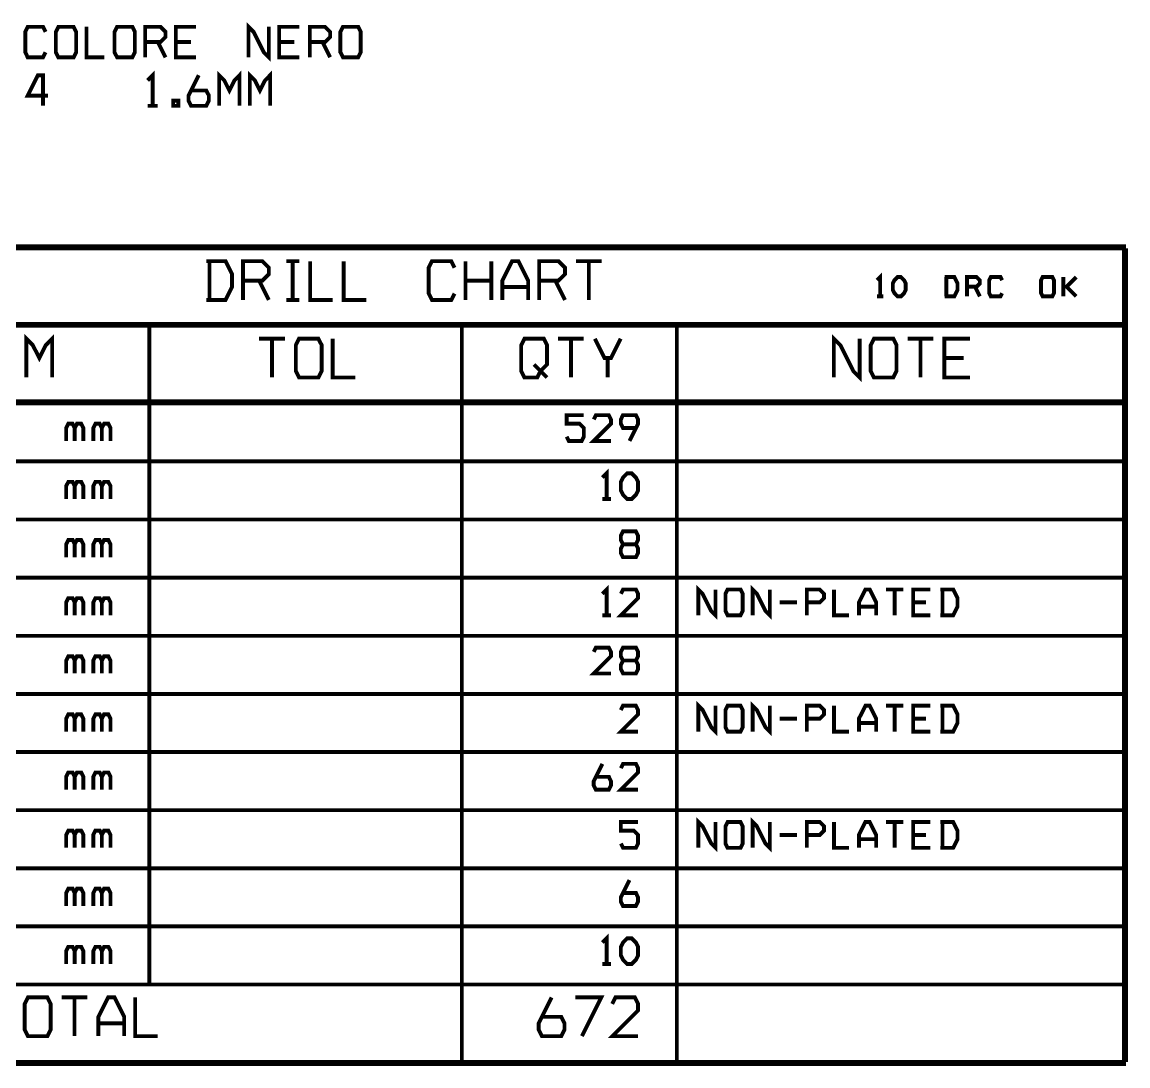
# Model space of a CAD drawing. Extents: x -5 to 157, y -120 to 103.
# Drawn here: x 84.6 to 157.1, y -120.3 to -51.8 of the extents above; entities that cross this region are included whole.
import ezdxf

# ---------------------------------------------------------------- set-up
doc = ezdxf.new("R2010")
doc.units = 0
doc.header["$MEASUREMENT"] = 0
doc.layers.add('22-304-2_DRD', color=7, linetype='CONTINUOUS')

msp = doc.modelspace()

# ---------------------------------------------------------------- linework, layer by layer
at = {"layer": '22-304-2_DRD', "const_width": 0.254}
for points in [[(86.14664, -53.82514), (85.979, -54.15788), (84.97824, -54.15788), (84.81314, -53.82514), (84.81314, -52.49164), (84.97824, -52.15636), (85.979, -52.15636), (86.14664, -52.49164)], [(86.98738, -54.15788), (86.81974, -53.82514), (86.81974, -52.49164), (86.98738, -52.15636), (87.9856, -52.15636), (88.15324, -52.49164), (88.15324, -53.82514), (87.9856, -54.15788), (86.98738, -54.15788)], [(89.99474, -54.15788), (88.82888, -54.15788), (88.82888, -52.15636)], [(90.83548, -54.15788), (90.66784, -53.82514), (90.66784, -52.49164), (90.83548, -52.15636), (91.83624, -52.15636), (92.00134, -52.49164), (92.00134, -53.82514), (91.83624, -54.15788), (90.83548, -54.15788)], [(92.67698, -53.15712), (93.67774, -53.15712), (94.01048, -52.82438), (94.01048, -52.49164), (93.67774, -52.15636), (92.67698, -52.15636), (92.67698, -54.15788)], [(96.01708, -54.15788), (94.68358, -54.15788), (94.68358, -52.15636), (96.01708, -52.15636)], [(100.78466, -52.15636), (100.78466, -54.15788), (100.45192, -53.82514), (99.7839, -52.49164), (99.45116, -52.15636), (99.45116, -54.15788)], [(102.79126, -54.15788), (101.45776, -54.15788), (101.45776, -52.15636), (102.79126, -52.15636)], [(103.4669, -53.15712), (104.46766, -53.15712), (104.8004, -52.82438), (104.8004, -52.49164), (104.46766, -52.15636), (103.4669, -52.15636), (103.4669, -54.15788)], [(105.64114, -54.15788), (105.4735, -53.82514), (105.4735, -52.49164), (105.64114, -52.15636), (106.6419, -52.15636), (106.807, -52.49164), (106.807, -53.82514), (106.6419, -54.15788), (105.64114, -54.15788)], [(93.5101, -53.15712), (94.01048, -54.15788)], [(95.68434, -53.15712), (94.68358, -53.15712)], [(102.45852, -53.15712), (101.45776, -53.15712)], [(104.30002, -53.15712), (104.8004, -54.15788)], [(93.16974, -57.33288), (93.16974, -55.33136), (92.837, -55.66664)], [(98.85934, -57.33288), (98.85934, -55.33136), (98.5266, -55.66664), (98.19386, -56.33212), (97.86112, -55.66664), (97.52584, -55.33136), (97.52584, -57.33288)], [(100.86848, -57.33288), (100.86848, -55.33136), (100.53574, -55.66664), (100.20046, -56.33212), (99.86772, -55.66664), (99.53498, -55.33136), (99.53498, -57.33288)], [(86.31174, -56.66486), (84.97824, -56.66486), (85.64626, -55.33136), (85.979, -55.33136), (85.979, -57.33288)], [(95.68434, -56.33212), (96.6851, -56.33212), (96.85274, -56.66486), (96.85274, -57.00014), (96.6851, -57.33288), (95.68434, -57.33288), (95.51924, -57.00014), (95.51924, -56.66486), (96.18472, -55.33136)], [(93.50248, -57.33288), (92.837, -57.33288)], [(94.51086, -57.33288), (94.8436, -57.33288), (94.8436, -57.00014), (94.51086, -57.00014), (94.51086, -57.33288)], [(156.972, -66.548), (62.103, -66.548)], [(156.845, -66.675), (62.23, -66.675)], [(156.845, -120.015), (156.845, -66.675)], [(156.972, -120.015), (156.972, -66.675)], [(96.67748, -70.06082), (97.94748, -70.06082), (98.37166, -69.215), (98.37166, -68.36918), (97.94748, -67.52082), (96.67748, -67.52082)], [(96.89084, -70.06082), (96.89084, -67.52082)], [(99.09048, -68.79082), (100.36048, -68.79082), (100.78466, -68.36918), (100.78466, -67.945), (100.36048, -67.52082), (99.09048, -67.52082), (99.09048, -70.06082)], [(102.77348, -67.52082), (101.92766, -67.52082)], [(102.35184, -70.06082), (102.35184, -67.52082)], [(104.97566, -70.06082), (103.49484, -70.06082), (103.49484, -67.52082)], [(107.17784, -70.06082), (105.69448, -70.06082), (105.69448, -67.52082)], [(112.95634, -69.63918), (112.74298, -70.06082), (111.47298, -70.06082), (111.26216, -69.63918), (111.26216, -67.945), (111.47298, -67.52082), (112.74298, -67.52082), (112.95634, -67.945)], [(113.67516, -70.06082), (113.67516, -67.52082)], [(115.36934, -70.06082), (115.36934, -67.52082)], [(117.78234, -70.06082), (117.78234, -68.79082), (117.14734, -67.52082), (116.72316, -67.52082), (116.08816, -68.79082), (116.08816, -70.06082)], [(118.50116, -68.79082), (119.77116, -68.79082), (120.19534, -68.36918), (120.19534, -67.945), (119.77116, -67.52082), (118.50116, -67.52082), (118.50116, -70.06082)], [(122.60834, -67.52082), (120.91416, -67.52082)], [(121.75998, -70.06082), (121.75998, -67.52082)], [(100.14966, -68.79082), (100.78466, -70.06082)], [(115.36934, -68.79082), (113.67516, -68.79082)], [(119.56034, -68.79082), (120.19534, -70.06082)], [(140.86332, -69.82968), (140.86332, -68.55968), (140.6525, -68.7705)], [(142.00632, -69.82968), (141.7955, -69.61632), (141.68882, -69.4055), (141.68882, -68.98132), (141.7955, -68.7705), (142.00632, -68.55968), (142.21968, -68.55968), (142.4305, -68.7705), (142.53718, -68.98132), (142.53718, -69.4055), (142.4305, -69.61632), (142.21968, -69.82968), (142.00632, -69.82968)], [(145.08734, -69.82968), (145.72234, -69.82968), (145.93316, -69.4055), (145.93316, -68.98132), (145.72234, -68.55968), (145.08734, -68.55968)], [(145.19148, -69.82968), (145.19148, -68.55968)], [(146.54784, -69.19468), (147.18284, -69.19468), (147.39366, -68.98132), (147.39366, -68.7705), (147.18284, -68.55968), (146.54784, -68.55968), (146.54784, -69.82968)], [(148.85416, -69.61632), (148.74748, -69.82968), (148.11248, -69.82968), (148.00834, -69.61632), (148.00834, -68.7705), (148.11248, -68.55968), (148.74748, -68.55968), (148.85416, -68.7705)], [(151.511, -69.82968), (151.40432, -69.61632), (151.40432, -68.7705), (151.511, -68.55968), (152.146, -68.55968), (152.25268, -68.7705), (152.25268, -69.61632), (152.146, -69.82968), (151.511, -69.82968)], [(152.86482, -68.55968), (152.86482, -69.82968)], [(153.71318, -69.82968), (153.07818, -69.19468), (153.71318, -68.55968)], [(117.78234, -69.215), (116.08816, -69.215)], [(147.07616, -69.19468), (147.39366, -69.82968)], [(102.77348, -70.06082), (101.92766, -70.06082)], [(141.07668, -69.82968), (140.6525, -69.82968)], [(156.845, -71.628), (62.23, -71.628)], [(156.845, -71.755), (62.23, -71.755)], [(92.94368, -114.935), (92.94368, -71.755)], [(113.43132, -120.015), (113.43132, -71.755)], [(127.52832, -120.015), (127.52832, -71.755)], [(86.58098, -75.14082), (86.58098, -72.60082), (86.15934, -73.025), (85.73516, -73.87082), (85.31098, -73.025), (84.88934, -72.60082), (84.88934, -75.14082)], [(101.83368, -72.60082), (100.1395, -72.60082)], [(100.98532, -75.14082), (100.98532, -72.60082)], [(102.76332, -75.14082), (102.5525, -74.71918), (102.5525, -73.025), (102.76332, -72.60082), (104.03332, -72.60082), (104.24668, -73.025), (104.24668, -74.71918), (104.03332, -75.14082), (102.76332, -75.14082)], [(106.44632, -75.14082), (104.9655, -75.14082), (104.9655, -72.60082)], [(117.32768, -74.71918), (117.5385, -75.14082), (118.38432, -75.14082), (118.59768, -74.71918), (119.01932, -74.295), (119.01932, -73.025), (118.8085, -72.60082), (117.5385, -72.60082), (117.32768, -73.025), (117.32768, -74.71918)], [(121.43232, -72.60082), (119.74068, -72.60082)], [(120.5865, -75.14082), (120.5865, -72.60082)], [(123.84532, -72.60082), (123.21032, -73.87082), (122.78868, -73.87082), (122.15368, -72.60082)], [(139.51966, -72.60082), (139.51966, -75.14082), (139.09548, -74.71918), (138.24966, -73.025), (137.82548, -72.60082), (137.82548, -75.14082)], [(140.45184, -75.14082), (140.23848, -74.71918), (140.23848, -73.025), (140.45184, -72.60082), (141.72184, -72.60082), (141.93266, -73.025), (141.93266, -74.71918), (141.72184, -75.14082), (140.45184, -75.14082)], [(144.34566, -72.60082), (142.65148, -72.60082)], [(143.49984, -75.14082), (143.49984, -72.60082)], [(146.75866, -75.14082), (145.06448, -75.14082), (145.06448, -72.60082), (146.75866, -72.60082)], [(122.9995, -75.14082), (122.9995, -73.87082)], [(146.33448, -73.87082), (145.06448, -73.87082)], [(118.1735, -74.295), (119.01932, -75.14082)], [(156.845, -76.708), (62.23, -76.708)], [(156.845, -76.835), (62.23, -76.835)], [(120.30456, -79.02194), (120.44426, -79.30388), (121.29262, -79.30388), (121.43232, -79.02194), (121.43232, -78.45806), (121.15038, -78.17612), (120.30456, -78.17612), (120.30456, -77.61224), (121.43232, -77.61224)], [(123.21032, -79.30388), (122.08256, -79.30388), (123.21032, -78.17612), (123.21032, -77.89418), (123.07062, -77.61224), (122.22226, -77.61224), (122.08256, -77.89418)], [(124.84862, -78.45806), (124.00026, -78.45806), (123.86056, -78.17612), (123.86056, -77.89418), (124.00026, -77.61224), (124.84862, -77.61224), (124.98832, -77.89418), (124.98832, -78.17612), (124.42444, -79.30388)], [(88.62568, -79.30388), (88.62568, -78.45806), (88.48344, -78.17612), (88.2015, -78.17612), (88.05926, -78.45806), (87.91956, -78.17612), (87.63762, -78.17612), (87.49538, -78.45806), (87.49538, -79.30388)], [(90.40368, -79.30388), (90.40368, -78.45806), (90.26144, -78.17612), (89.9795, -78.17612), (89.83726, -78.45806), (89.69756, -78.17612), (89.41562, -78.17612), (89.27338, -78.45806), (89.27338, -79.30388)], [(88.05926, -79.30388), (88.05926, -78.45806)], [(89.83726, -79.30388), (89.83726, -78.45806)], [(156.845, -80.645), (62.23, -80.645)], [(122.92838, -83.11388), (122.92838, -81.42224), (122.64644, -81.70418)], [(88.62568, -83.11388), (88.62568, -82.26806), (88.48344, -81.98612), (88.2015, -81.98612), (88.05926, -82.26806), (87.91956, -81.98612), (87.63762, -81.98612), (87.49538, -82.26806), (87.49538, -83.11388)], [(90.40368, -83.11388), (90.40368, -82.26806), (90.26144, -81.98612), (89.9795, -81.98612), (89.83726, -82.26806), (89.69756, -81.98612), (89.41562, -81.98612), (89.27338, -82.26806), (89.27338, -83.11388)], [(124.2822, -83.11388), (124.00026, -82.83194), (123.86056, -82.55), (123.86056, -81.98612), (124.00026, -81.70418), (124.2822, -81.42224), (124.56668, -81.42224), (124.84862, -81.70418), (124.98832, -81.98612), (124.98832, -82.55), (124.84862, -82.83194), (124.56668, -83.11388), (124.2822, -83.11388)], [(88.05926, -83.11388), (88.05926, -82.26806)], [(89.83726, -83.11388), (89.83726, -82.26806)], [(123.21032, -83.11388), (122.64644, -83.11388)], [(156.845, -84.455), (62.23, -84.455)], [(124.84862, -86.07806), (124.98832, -85.79612), (124.98832, -85.51418), (124.84862, -85.23224), (124.00026, -85.23224), (123.86056, -85.51418), (123.86056, -85.79612), (124.00026, -86.07806), (124.84862, -86.07806), (124.98832, -86.36), (124.98832, -86.64194), (124.84862, -86.92388), (124.00026, -86.92388), (123.86056, -86.64194), (123.86056, -86.36), (124.00026, -86.07806)], [(88.62568, -86.92388), (88.62568, -86.07806), (88.48344, -85.79612), (88.2015, -85.79612), (88.05926, -86.07806), (87.91956, -85.79612), (87.63762, -85.79612), (87.49538, -86.07806), (87.49538, -86.92388)], [(88.05926, -86.92388), (88.05926, -86.07806)], [(90.40368, -86.92388), (90.40368, -86.07806), (90.26144, -85.79612), (89.9795, -85.79612), (89.83726, -86.07806), (89.69756, -85.79612), (89.41562, -85.79612), (89.27338, -86.07806), (89.27338, -86.92388)], [(89.83726, -86.92388), (89.83726, -86.07806)], [(156.845, -88.265), (62.23, -88.265)], [(122.92838, -90.73388), (122.92838, -89.04224), (122.64644, -89.32418)], [(124.98832, -90.73388), (123.86056, -90.73388), (124.98832, -89.60612), (124.98832, -89.32418), (124.84862, -89.04224), (124.00026, -89.04224), (123.86056, -89.32418)], [(130.06832, -89.04224), (130.06832, -90.73388), (129.78638, -90.45194), (129.2225, -89.32418), (128.94056, -89.04224), (128.94056, -90.73388)], [(130.85826, -90.73388), (130.71856, -90.45194), (130.71856, -89.32418), (130.85826, -89.04224), (131.70662, -89.04224), (131.84632, -89.32418), (131.84632, -90.45194), (131.70662, -90.73388), (130.85826, -90.73388)], [(133.62432, -89.04224), (133.62432, -90.73388), (133.34238, -90.45194), (132.7785, -89.32418), (132.49656, -89.04224), (132.49656, -90.73388)], [(136.05256, -89.88806), (136.89838, -89.88806), (137.18032, -89.60612), (137.18032, -89.32418), (136.89838, -89.04224), (136.05256, -89.04224), (136.05256, -90.73388)], [(138.81862, -90.73388), (137.83056, -90.73388), (137.83056, -89.04224)], [(140.59662, -90.73388), (140.59662, -89.88806), (140.17244, -89.04224), (139.8905, -89.04224), (139.46632, -89.88806), (139.46632, -90.73388)], [(142.37462, -89.04224), (141.24432, -89.04224)], [(141.8082, -90.73388), (141.8082, -89.04224)], [(144.15262, -90.73388), (143.02232, -90.73388), (143.02232, -89.04224), (144.15262, -89.04224)], [(144.80032, -90.73388), (145.64614, -90.73388), (145.93062, -90.17), (145.93062, -89.60612), (145.64614, -89.04224), (144.80032, -89.04224)], [(144.94256, -90.73388), (144.94256, -89.04224)], [(88.62568, -90.73388), (88.62568, -89.88806), (88.48344, -89.60612), (88.2015, -89.60612), (88.05926, -89.88806), (87.91956, -89.60612), (87.63762, -89.60612), (87.49538, -89.88806), (87.49538, -90.73388)], [(88.05926, -90.73388), (88.05926, -89.88806)], [(90.40368, -90.73388), (90.40368, -89.88806), (90.26144, -89.60612), (89.9795, -89.60612), (89.83726, -89.88806), (89.69756, -89.60612), (89.41562, -89.60612), (89.27338, -89.88806), (89.27338, -90.73388)], [(89.83726, -90.73388), (89.83726, -89.88806)], [(135.40232, -89.88806), (134.27456, -89.88806)], [(143.86814, -89.88806), (143.02232, -89.88806)], [(123.21032, -90.73388), (122.64644, -90.73388)], [(140.59662, -90.17), (139.46632, -90.17)], [(156.845, -92.075), (62.23, -92.075)], [(123.21032, -94.54388), (122.08256, -94.54388), (123.21032, -93.41612), (123.21032, -93.13418), (123.07062, -92.85224), (122.22226, -92.85224), (122.08256, -93.13418)], [(124.84862, -93.69806), (124.98832, -93.41612), (124.98832, -93.13418), (124.84862, -92.85224), (124.00026, -92.85224), (123.86056, -93.13418), (123.86056, -93.41612), (124.00026, -93.69806), (124.84862, -93.69806), (124.98832, -93.98), (124.98832, -94.26194), (124.84862, -94.54388), (124.00026, -94.54388), (123.86056, -94.26194), (123.86056, -93.98), (124.00026, -93.69806)], [(88.62568, -94.54388), (88.62568, -93.69806), (88.48344, -93.41612), (88.2015, -93.41612), (88.05926, -93.69806), (87.91956, -93.41612), (87.63762, -93.41612), (87.49538, -93.69806), (87.49538, -94.54388)], [(90.40368, -94.54388), (90.40368, -93.69806), (90.26144, -93.41612), (89.9795, -93.41612), (89.83726, -93.69806), (89.69756, -93.41612), (89.41562, -93.41612), (89.27338, -93.69806), (89.27338, -94.54388)], [(88.05926, -94.54388), (88.05926, -93.69806)], [(89.83726, -94.54388), (89.83726, -93.69806)], [(156.845, -95.885), (62.23, -95.885)], [(130.06832, -96.66224), (130.06832, -98.35388), (129.78638, -98.07194), (129.2225, -96.94418), (128.94056, -96.66224), (128.94056, -98.35388)], [(133.62432, -96.66224), (133.62432, -98.35388), (133.34238, -98.07194), (132.7785, -96.94418), (132.49656, -96.66224), (132.49656, -98.35388)], [(88.62568, -98.35388), (88.62568, -97.50806), (88.48344, -97.22612), (88.2015, -97.22612), (88.05926, -97.50806), (87.91956, -97.22612), (87.63762, -97.22612), (87.49538, -97.50806), (87.49538, -98.35388)], [(90.40368, -98.35388), (90.40368, -97.50806), (90.26144, -97.22612), (89.9795, -97.22612), (89.83726, -97.50806), (89.69756, -97.22612), (89.41562, -97.22612), (89.27338, -97.50806), (89.27338, -98.35388)], [(124.98832, -98.35388), (123.86056, -98.35388), (124.98832, -97.22612), (124.98832, -96.94418), (124.84862, -96.66224), (124.00026, -96.66224), (123.86056, -96.94418)], [(130.85826, -98.35388), (130.71856, -98.07194), (130.71856, -96.94418), (130.85826, -96.66224), (131.70662, -96.66224), (131.84632, -96.94418), (131.84632, -98.07194), (131.70662, -98.35388), (130.85826, -98.35388)], [(136.05256, -97.50806), (136.89838, -97.50806), (137.18032, -97.22612), (137.18032, -96.94418), (136.89838, -96.66224), (136.05256, -96.66224), (136.05256, -98.35388)], [(138.81862, -98.35388), (137.83056, -98.35388), (137.83056, -96.66224)], [(140.59662, -98.35388), (140.59662, -97.50806), (140.17244, -96.66224), (139.8905, -96.66224), (139.46632, -97.50806), (139.46632, -98.35388)], [(142.37462, -96.66224), (141.24432, -96.66224)], [(141.8082, -98.35388), (141.8082, -96.66224)], [(144.15262, -98.35388), (143.02232, -98.35388), (143.02232, -96.66224), (144.15262, -96.66224)], [(144.80032, -98.35388), (145.64614, -98.35388), (145.93062, -97.79), (145.93062, -97.22612), (145.64614, -96.66224), (144.80032, -96.66224)], [(144.94256, -98.35388), (144.94256, -96.66224)], [(88.05926, -98.35388), (88.05926, -97.50806)], [(89.83726, -98.35388), (89.83726, -97.50806)], [(135.40232, -97.50806), (134.27456, -97.50806)], [(140.59662, -97.79), (139.46632, -97.79)], [(143.86814, -97.50806), (143.02232, -97.50806)], [(156.845, -99.695), (62.23, -99.695)], [(122.22226, -101.31806), (123.07062, -101.31806), (123.21032, -101.6), (123.21032, -101.88194), (123.07062, -102.16388), (122.22226, -102.16388), (122.08256, -101.88194), (122.08256, -101.6), (122.64644, -100.47224)], [(124.98832, -102.16388), (123.86056, -102.16388), (124.98832, -101.03612), (124.98832, -100.75418), (124.84862, -100.47224), (124.00026, -100.47224), (123.86056, -100.75418)], [(88.62568, -102.16388), (88.62568, -101.31806), (88.48344, -101.03612), (88.2015, -101.03612), (88.05926, -101.31806), (87.91956, -101.03612), (87.63762, -101.03612), (87.49538, -101.31806), (87.49538, -102.16388)], [(88.05926, -102.16388), (88.05926, -101.31806)], [(90.40368, -102.16388), (90.40368, -101.31806), (90.26144, -101.03612), (89.9795, -101.03612), (89.83726, -101.31806), (89.69756, -101.03612), (89.41562, -101.03612), (89.27338, -101.31806), (89.27338, -102.16388)], [(89.83726, -102.16388), (89.83726, -101.31806)], [(156.845, -103.505), (62.23, -103.505)], [(123.86056, -105.69194), (124.00026, -105.97388), (124.84862, -105.97388), (124.98832, -105.69194), (124.98832, -105.12806), (124.70638, -104.84612), (123.86056, -104.84612), (123.86056, -104.28224), (124.98832, -104.28224)], [(130.06832, -104.28224), (130.06832, -105.97388), (129.78638, -105.69194), (129.2225, -104.56418), (128.94056, -104.28224), (128.94056, -105.97388)], [(130.85826, -105.97388), (130.71856, -105.69194), (130.71856, -104.56418), (130.85826, -104.28224), (131.70662, -104.28224), (131.84632, -104.56418), (131.84632, -105.69194), (131.70662, -105.97388), (130.85826, -105.97388)], [(133.62432, -104.28224), (133.62432, -105.97388), (133.34238, -105.69194), (132.7785, -104.56418), (132.49656, -104.28224), (132.49656, -105.97388)], [(136.05256, -105.12806), (136.89838, -105.12806), (137.18032, -104.84612), (137.18032, -104.56418), (136.89838, -104.28224), (136.05256, -104.28224), (136.05256, -105.97388)], [(138.81862, -105.97388), (137.83056, -105.97388), (137.83056, -104.28224)], [(140.59662, -105.97388), (140.59662, -105.12806), (140.17244, -104.28224), (139.8905, -104.28224), (139.46632, -105.12806), (139.46632, -105.97388)], [(142.37462, -104.28224), (141.24432, -104.28224)], [(141.8082, -105.97388), (141.8082, -104.28224)], [(144.15262, -105.97388), (143.02232, -105.97388), (143.02232, -104.28224), (144.15262, -104.28224)], [(144.80032, -105.97388), (145.64614, -105.97388), (145.93062, -105.41), (145.93062, -104.84612), (145.64614, -104.28224), (144.80032, -104.28224)], [(144.94256, -105.97388), (144.94256, -104.28224)], [(88.62568, -105.97388), (88.62568, -105.12806), (88.48344, -104.84612), (88.2015, -104.84612), (88.05926, -105.12806), (87.91956, -104.84612), (87.63762, -104.84612), (87.49538, -105.12806), (87.49538, -105.97388)], [(88.05926, -105.97388), (88.05926, -105.12806)], [(90.40368, -105.97388), (90.40368, -105.12806), (90.26144, -104.84612), (89.9795, -104.84612), (89.83726, -105.12806), (89.69756, -104.84612), (89.41562, -104.84612), (89.27338, -105.12806), (89.27338, -105.97388)], [(89.83726, -105.97388), (89.83726, -105.12806)], [(135.40232, -105.12806), (134.27456, -105.12806)], [(143.86814, -105.12806), (143.02232, -105.12806)], [(140.59662, -105.41), (139.46632, -105.41)], [(156.845, -107.315), (62.23, -107.315)], [(124.00026, -108.93806), (124.84862, -108.93806), (124.98832, -109.22), (124.98832, -109.50194), (124.84862, -109.78388), (124.00026, -109.78388), (123.86056, -109.50194), (123.86056, -109.22), (124.42444, -108.09224)], [(88.62568, -109.78388), (88.62568, -108.93806), (88.48344, -108.65612), (88.2015, -108.65612), (88.05926, -108.93806), (87.91956, -108.65612), (87.63762, -108.65612), (87.49538, -108.93806), (87.49538, -109.78388)], [(90.40368, -109.78388), (90.40368, -108.93806), (90.26144, -108.65612), (89.9795, -108.65612), (89.83726, -108.93806), (89.69756, -108.65612), (89.41562, -108.65612), (89.27338, -108.93806), (89.27338, -109.78388)], [(88.05926, -109.78388), (88.05926, -108.93806)], [(89.83726, -109.78388), (89.83726, -108.93806)], [(156.845, -111.125), (62.23, -111.125)], [(122.92838, -113.59388), (122.92838, -111.90224), (122.64644, -112.18418)], [(88.62568, -113.59388), (88.62568, -112.74806), (88.48344, -112.46612), (88.2015, -112.46612), (88.05926, -112.74806), (87.91956, -112.46612), (87.63762, -112.46612), (87.49538, -112.74806), (87.49538, -113.59388)], [(90.40368, -113.59388), (90.40368, -112.74806), (90.26144, -112.46612), (89.9795, -112.46612), (89.83726, -112.74806), (89.69756, -112.46612), (89.41562, -112.46612), (89.27338, -112.74806), (89.27338, -113.59388)], [(124.2822, -113.59388), (124.00026, -113.31194), (123.86056, -113.03), (123.86056, -112.46612), (124.00026, -112.18418), (124.2822, -111.90224), (124.56668, -111.90224), (124.84862, -112.18418), (124.98832, -112.46612), (124.98832, -113.03), (124.84862, -113.31194), (124.56668, -113.59388), (124.2822, -113.59388)], [(88.05926, -113.59388), (88.05926, -112.74806)], [(89.83726, -113.59388), (89.83726, -112.74806)], [(123.21032, -113.59388), (122.64644, -113.59388)], [(156.845, -114.935), (62.23, -114.935)], [(84.99348, -118.32082), (84.78266, -117.89918), (84.78266, -116.205), (84.99348, -115.78082), (86.26348, -115.78082), (86.47684, -116.205), (86.47684, -117.89918), (86.26348, -118.32082), (84.99348, -118.32082)], [(88.88984, -115.78082), (87.19566, -115.78082)], [(88.04148, -118.32082), (88.04148, -115.78082)], [(91.30284, -118.32082), (91.30284, -117.05082), (90.66784, -115.78082), (90.24366, -115.78082), (89.60866, -117.05082), (89.60866, -118.32082)], [(93.50248, -118.32082), (92.02166, -118.32082), (92.02166, -115.78082)], [(118.6815, -117.05082), (119.9515, -117.05082), (120.16232, -117.475), (120.16232, -117.89918), (119.9515, -118.32082), (118.6815, -118.32082), (118.47068, -117.89918), (118.47068, -117.475), (119.3165, -115.78082)], [(121.30532, -118.32082), (122.57532, -115.78082), (120.88368, -115.78082)], [(124.98832, -118.32082), (123.29668, -118.32082), (124.98832, -116.62918), (124.98832, -116.205), (124.7775, -115.78082), (123.5075, -115.78082), (123.29668, -116.205)], [(91.30284, -117.475), (89.60866, -117.475)], [(156.972, -120.142), (62.103, -120.142)], [(156.845, -120.015), (62.23, -120.015)]]:
    msp.add_lwpolyline(points, dxfattribs=at)

doc.saveas('drawing.dxf')
